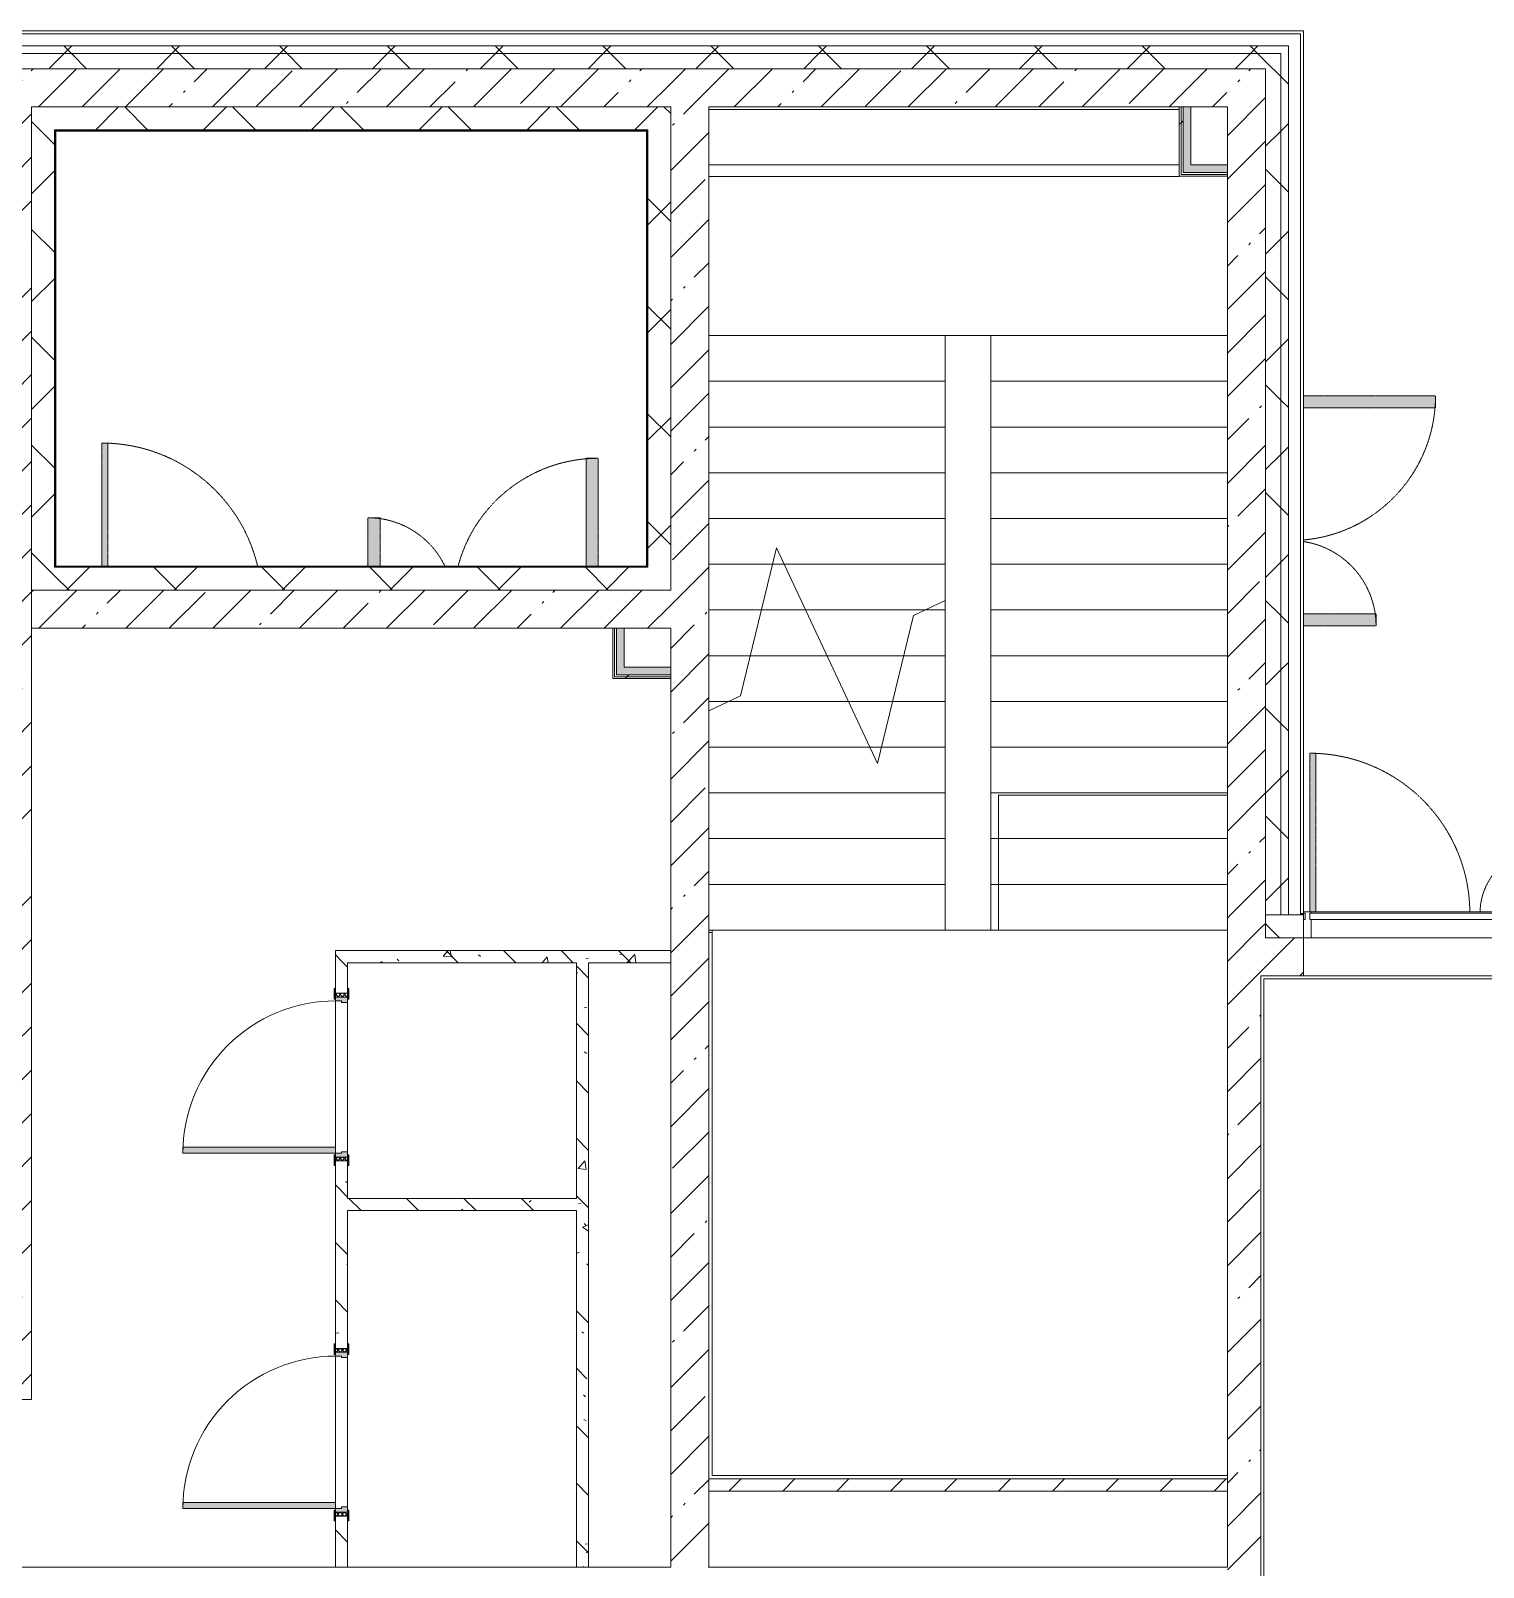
# Model space of a CAD drawing. Header units: millimetres. Extents: x 315 to 209858, y -8553 to 29000.
# Drawn here: x 159949 to 169473, y 17270 to 27350 of the extents above; entities that cross this region are included whole.
import ezdxf

# ---------------------------------------------------------------- set-up
doc = ezdxf.new("R2010")
doc.units = ezdxf.units.MM
doc.linetypes.add('200_ШТРИХ__ш1_п0_6_', pattern=[1.6, 1, -0.6])
for name, color, linetype, lineweight in [('A-DETL-MBND-1', 7, '200_ШТРИХ__ш1_п0_6_', 9), ('A-GLAZ-2', 7, 'Continuous', 5), ('A-GLAZ-CWMG-2', 7, 'Continuous', 5), ('A-WALL', 7, 'Continuous', 9), ('A-WALL-2', 7, 'Continuous', 5), ('I-WALL-5', 7, 'Continuous', 5), ('S-STRS-3', 7, 'Continuous', 5), ('S-STRS-MBND', 7, 'Continuous', 5)]:
    doc.layers.add(name, color=color, linetype=linetype, lineweight=lineweight)
for name, color, linetype, lineweight, true_color in [('A-DOOR-2', 7, 'Continuous', 5, 0xaaaaaa), ('A-DOOR-3', 7, 'Continuous', 5, 0xe2e2e2), ('A-DOOR-FRAM-2', 7, 'Continuous', 5, 0xe2e2e2), ('A-DOOR-FRAM-3', 7, 'Continuous', 5, 0xaaaaaa), ('A-FLOR-2', 7, 'Continuous', 5, 0xaaaaaa), ('I-WALL-4', 7, 'Continuous', 9, 0xe7e7e7), ('I-WALL-7', 7, 'Continuous', 5, 0x787878)]:
    doc.layers.add(name, color=color, linetype=linetype, lineweight=lineweight, true_color=true_color)
pattern_1 = [(45, (74985, 0), (-353.5534, 353.5534), []), (135, (74985, 0), (-353.5534, -353.5534), [])]
pattern_2 = [(45, (74985, 0), (-285.1231, 285.1231), []), (45, (75270.13, 0), (-285.1231, 285.1231), [504.031, -100.806, 16.764, -84.042])]
pattern_3 = [(135, (74985, 0), (-377.1708, -377.1708), [533.4, -88.9, 17.78, -88.9]), (135, (74985, 376.94), (-377.1708, -377.1708), []), (50, (74985, 0), (637.6445, -55.7866), [66.675, -733.425]), (355, (74985, 0), (-123.3494, 668.699), [53.34, -586.74]), (100.451, (75038.15, -4.65), (514.299, 612.908), [56.665, -623.315]), (46.184, (74985, 177.8), (948.7764, -147.15), [100.012, -1100.137]), (96.636, (75064.1, 165.5), (830.909, 865.997), [84.998, -934.973]), (351.184, (74985, 177.8), (830.918, 865.988), [80.01, -880.11]), (21, (75073.9, 133.35), (530.6506, -357.9283), [66.675, -733.425]), (326, (75073.9, 133.35), (216.308, 644.6585), [53.34, -586.74]), (71.451, (75118.13, 103.5), (746.9596, 286.7243), [56.665, -623.315]), (37.5, (74985.01, 0), (10.81053, 295.9426), [16.764, -562.864, 16.764, -578.866, -588.962]), (37.5, (74985.01, 0), (10.81053, 295.9426), [-1175.258, 16.764, -572.198]), (7.5, (74985, 0), (233.8692, 350.6318), [16.764, -322.834, 16.764, -549.529, -224.472]), (7.5, (74985, 0), (233.8692, 350.6318), [-905.891, 16.764, -207.708]), (327.5, (74786.76, 0), (474.5678, -20.0513), [16.764, -205.486, 16.764, -676.656, -920.115]), (327.5, (74786.76, 0), (474.5678, -20.0513), [-915.67, 16.764, -903.351]), (317.5, (74697.86, 0), (518.4522, 88.9934), [16.764, -272.161, 16.764, -443.738, -653.415]), (317.5, (74697.86, 0), (518.4522, 88.9934), [-749.427, 16.764, -636.651])]
pattern_4 = [(45, (74985, 0), (-530.33, 530.33), []), (135, (74985, 0), (-530.33, -530.33), [])]

# ---------------------------------------------------------------- blocks, each defined once
blk = doc.blocks.new('110_Дверь_СКБ_2Ст_Внутренняя - ДН-7д_л__ ДОО_Дв_1450x2100h_Загрузочная_ Помещение холодильных камер-21737406-2_3_2_птичка')
at = {"layer": 'A-DETL-MBND-1'}
for points in [[(767.5, 283), (767.5, 990), (687.5, 990), (687.5, 283)], [(-662.5, 283), (-662.5, 600), (-742.5, 600), (-742.5, 283)]]:
    blk.add_hatch(color=256, dxfattribs=at).paths.add_polyline_path(points)
for p, q in [((767.5, 990), (687.5, 990)), ((687.5, 990), (687.5, 283)), ((767.5, 283), (767.5, 990)), ((-742.5, 600), (-742.5, 283)), ((-662.5, 600), (-742.5, 600)), ((-662.5, 283), (-662.5, 600))]:
    blk.add_line(p, q, dxfattribs=at)
for centre, radius, start, end in [((767.5, 40), 950, 90, 165), ((-742.5, 40), 560, 26.05405, 90)]:
    blk.add_arc(centre, radius, start, end, dxfattribs=at)
blk = doc.blocks.new('110_Дверь_СКБ_1Ст_Внутренняя1 - ДН-6д_ ДОО_Дв_1150x2100-24253098-2_3_2_птичка')
at = {"layer": 'A-DETL-MBND-1'}
blk.add_hatch(color=256, dxfattribs=at).paths.add_polyline_path([(-472.5, 283), (-472.5, 1090), (-512.5, 1090), (-512.5, 283)])
for p, q in [((-512.5, 1090), (-512.5, 283)), ((-472.5, 1090), (-512.5, 1090)), ((-472.5, 283), (-472.5, 1090))]:
    blk.add_line(p, q, dxfattribs=at)
blk.add_arc((-512.5, 40), 1050, 13.41257, 90, dxfattribs=at)
blk = doc.blocks.new('110_Дверь_СКБ_2Ст_Внутренняя - ДН-4д_ ДОО_Дв_1450x2100h_Лестничная клетка-23615437-2_3_2_птичка')
at = {"layer": 'A-DETL-MBND-1'}
for points in [[(-663, 990), (-743, 990), (-743, 125), (-663, 125), (-663, 516)], [(767, 125), (767, 600), (687, 600), (687, 125)]]:
    blk.add_hatch(color=256, dxfattribs=at).paths.add_polyline_path(points)
for p, q in [((-743, 990), (-743, 125)), ((-663, 990), (-743, 990)), ((-663, 125), (-663, 990)), ((767, 600), (687, 600)), ((687, 600), (687, 125)), ((767, 125), (767, 600))]:
    blk.add_line(p, q, dxfattribs=at)
for centre, radius, start, end in [((-743, 40), 950, 5.1855, 90), ((767, 40), 560, 90, 171.0757)]:
    blk.add_arc(centre, radius, start, end, dxfattribs=at)
blk = doc.blocks.new('110_Дверь_СКБ_1Ст_Внутренняя1 - Д-3 _п_ 1100x2100h_много всего-32422909-2_3_2_птичка')
at = {"layer": 'A-DOOR-2'}
h = blk.add_hatch(dxfattribs=at)
h.set_pattern_fill('FP_38', color=256, style=0, pattern_type=2)
h.set_pattern_definition([(135, (1751.41, 104.685), (-14.14214, -14.14214), []), (225, (1751.41, 104.685), (14.14214, -14.14214), [])])
h.paths.add_polyline_path([(537.5, -40), (562.5, -40), (562.5, 40), (537.5, 40)])
at = {"layer": 'A-DOOR-3'}
h = blk.add_hatch(color=256, dxfattribs=at)
h.paths.add_polyline_path([(-512.5, 40), (-512.5, -40), (-477.5, -40), (-477.5, 0), (-487.5, 0), (-487.5, 40)])
h.paths.add_polyline_path([(502.5, 0), (502.5, -40), (537.5, -40), (537.5, 40), (512.5, 40), (512.5, 0)])
at = {"layer": 'A-DOOR-FRAM-2'}
for points in [[(-487.5, 1040), (-487.5, 40), (-447.5, 40), (-447.5, 1040)], [(-567.5, 40), (-497.5, 40), (-497.5, 48), (-567.5, 48)], [(522.5, 40), (592.5, 40), (592.5, 48), (522.5, 48)], [(-567.5, -48), (-497.5, -48), (-497.5, -40), (-567.5, -40)], [(522.5, -48), (592.5, -48), (592.5, -40), (522.5, -40)]]:
    blk.add_hatch(color=256, dxfattribs=at).paths.add_polyline_path(points)
at = {"layer": 'A-DOOR-FRAM-3'}
h = blk.add_hatch(dxfattribs=at)
h.set_pattern_fill('FP_39', color=256, style=0, pattern_type=2)
h.set_pattern_definition([(45, (-371.384, 104.685), (-14.1421, 14.1421), []), (135, (-371.384, 104.685), (-14.1421, -14.1421), [])])
h.paths.add_polyline_path([(-537.5, -40), (-512.5, -40), (-512.5, 40), (-537.5, 40)])
at = {"layer": 'A-DOOR-2'}
for p, q in [((-487.5, 1040), (-487.5, 40)), ((-447.5, 1040), (-487.5, 1040)), ((-447.5, 40), (-447.5, 1040)), ((-487.5, 40), (-447.5, 40))]:
    blk.add_line(p, q, dxfattribs=at)
blk.add_arc((-487.5, 40), 1000, 360, 90, dxfattribs=at)
at = {"layer": 'A-DOOR-FRAM-3'}
for p, q in [((-497.5, 48), (-567.5, 48)), ((-567.5, 48), (-567.5, 40)), ((-567.5, 40), (-497.5, 40)), ((-512.5, 40), (-537.5, 40)), ((-537.5, 40), (-537.5, -40)), ((-487.5, 40), (-512.5, 40)), ((-512.5, 40), (-512.5, -40)), ((-512.5, -40), (-512.5, 40)), ((-497.5, 40), (-512.5, 40)), ((-512.5, 40), (-512.5, 39)), ((-512.5, 39), (-497.5, 39)), ((-497.5, 40), (-497.5, 48)), ((-497.5, 39), (-497.5, 40)), ((-487.5, 0), (-487.5, 40)), ((-477.5, 0), (-487.5, 0)), ((-477.5, -40), (-477.5, 0)), ((512.5, 0), (502.5, 0)), ((502.5, 0), (502.5, -40)), ((512.5, 40), (512.5, 0)), ((537.5, 40), (512.5, 40)), ((592.5, 48), (522.5, 48)), ((522.5, 48), (522.5, 40)), ((537.5, 40), (522.5, 40)), ((522.5, 40), (522.5, 39)), ((522.5, 40), (592.5, 40)), ((522.5, 39), (537.5, 39)), ((537.5, -40), (537.5, 40)), ((562.5, 40), (537.5, 40)), ((537.5, 40), (537.5, -40)), ((537.5, 39), (537.5, 40)), ((562.5, -40), (562.5, 40)), ((592.5, 40), (592.5, 48)), ((-497.5, -40), (-567.5, -40)), ((-567.5, -40), (-567.5, -48)), ((-567.5, -48), (-497.5, -48)), ((-537.5, -40), (-512.5, -40)), ((-497.5, -39), (-512.5, -39)), ((-512.5, -39), (-512.5, -40)), ((-512.5, -40), (-477.5, -40)), ((-512.5, -40), (-497.5, -40)), ((-497.5, -40), (-497.5, -39)), ((-497.5, -48), (-497.5, -40)), ((502.5, -40), (537.5, -40)), ((537.5, -39), (522.5, -39)), ((522.5, -39), (522.5, -40)), ((522.5, -40), (537.5, -40)), ((592.5, -40), (522.5, -40)), ((522.5, -40), (522.5, -48)), ((522.5, -48), (592.5, -48)), ((537.5, -40), (537.5, -39)), ((537.5, -40), (562.5, -40)), ((592.5, -48), (592.5, -40))]:
    blk.add_line(p, q, dxfattribs=at)
blk = doc.blocks.new('DRS_ДПУ_распашная__2Ст_Прямоугольная1 - ВН-4_ Нр_ДО_1500х2200 глухая-26741401-2_3_2_птичка')
at = {"layer": 'A-DETL-MBND-1'}
h = blk.add_hatch(color=256, dxfattribs=at)
h.paths.add_polyline_path([(-760, 10), (-730, 10), (-730, 1050), (-770, 1050), (-770, 10)])
h.paths.add_polyline_path([(-760, 0), (-760, 10), (-770, 0)])
h = blk.add_hatch(color=256, dxfattribs=at)
h.paths.add_polyline_path([(760, 0), (770, 0), (760, 10)])
h.paths.add_polyline_path([(730, 10), (770, 10), (770, 423), (730, 423), (730, 40)])
for p, q in [((-770, 1050), (-770, 10)), ((-730, 1050), (-770, 1050)), ((-730, 10), (-730, 1050)), ((770, 423), (730, 423)), ((730, 423), (730, 10)), ((770, 10), (770, 423))]:
    blk.add_line(p, q, dxfattribs=at)
for centre, radius, start, end in [((-770, 0), 1050, 0.552, 90), ((770, 0), 423, 90, 178.6103)]:
    blk.add_arc(centre, radius, start, end, dxfattribs=at)
blk = doc.blocks.new('Прямоугольный импост - Импост структурный с накладкой - 170мм-23713232-2_3_2_птичка')
at = {"layer": 'A-DETL-MBND-1'}
blk.add_line((0, 0), (-10, 0), dxfattribs=at)
blk = doc.blocks.new('Прямоугольный импост - Импост структурный с накладкой - 170мм-22874499-2_3_2_птичка')
at = {"layer": 'A-GLAZ-CWMG-2'}
for p, q in [((0, 160), (-50, 160)), ((-50, 160), (-50, 40)), ((0, 40), (0, 160)), ((-50, 40), (-40, 40)), ((-40, 0), (-50, 0)), ((-50, 0), (-50, -10)), ((-40, 40), (-40, 0)), ((-10, 0), (-10, 40)), ((-10, 40), (0, 40)), ((0, 0), (-10, 0)), ((0, -10), (0, 0)), ((-50, -10), (0, -10))]:
    blk.add_line(p, q, dxfattribs=at)
blk = doc.blocks.new('PNS_Панель прямоугольная1 - Нр_Стекло - 40мм-22959730-2_3_2_птичка')
at = {"layer": 'A-GLAZ-2'}
for p, q in [((-770, 0), (770, 0)), ((770, 0), (-770, 0)), ((-760, -40), (760, -40))]:
    blk.add_line(p, q, dxfattribs=at)
blk = doc.blocks.new('Прямоугольный импост - Импост структурный с накладкой - 170мм-22855553-2_3_2_птичка')
at = {"layer": 'A-GLAZ-CWMG-2'}
for p, q in [((93360, 21560), (93360, 21570)), ((93360, 21570), (94880, 21570)), ((94880, 21570), (94880, 21560)), ((93360, 21400), (94880, 21400))]:
    blk.add_line(p, q, dxfattribs=at)
blk = doc.blocks.new('Зашивка приборов отопления33 - Зашивка приборов отопления-33324347-2_3_2_птичка')
at = {"layer": 'A-WALL-2'}
for p, q in [((124366, 19499), (121281, 19499)), ((121281, 19136), (124366, 19136)), ((124366, 19136), (121281, 19136)), ((121281, 19061), (124366, 19061))]:
    blk.add_line(p, q, dxfattribs=at)

msp = doc.modelspace()

# ---------------------------------------------------------------- hatches: boundary and pattern name
at = {"layer": 'A-WALL-2'}
h = msp.add_hatch(dxfattribs=at)
h.set_pattern_fill('FP_105', color=256, style=0, pattern_type=2)
h.set_pattern_definition(pattern_1)
h.paths.add_polyline_path([(168145, 27200), (168145, 27250), (159845, 27250), (159845, 27200), (168045, 27200)])
h = msp.add_hatch(dxfattribs=at)
h.set_pattern_fill('FP_105', color=256, style=0, pattern_type=2)
h.set_pattern_definition(pattern_1)
h.paths.add_polyline_path([(168195, 21550), (168195, 27250), (168145, 27250), (168145, 21550), (168166, 21550)])
h = msp.add_hatch(dxfattribs=at)
h.set_pattern_fill('FP_105', color=256, style=0, pattern_type=2)
h.set_pattern_definition(pattern_1)
h.paths.add_polyline_path([(168045, 27100), (168045, 27200), (159845, 27200), (159845, 27100), (164522.7, 27100)])
h = msp.add_hatch(dxfattribs=at)
h.set_pattern_fill('FP_105', color=256, style=0, pattern_type=2)
h.set_pattern_definition(pattern_1)
h.paths.add_polyline_path([(168145, 21550), (168145, 27200), (168045, 27200), (168045, 21550)])
h = msp.add_hatch(dxfattribs=at)
h.set_pattern_fill('FP_105', color=256, style=0, pattern_type=2)
h.set_pattern_definition(pattern_1)
h.paths.add_polyline_path([(159955, 23680), (160105, 23680), (160105, 26850), (159955, 26850), (159955, 23987.1)])
h = msp.add_hatch(dxfattribs=at)
h.set_pattern_fill('FP_105', color=256, style=0, pattern_type=2)
h.set_pattern_definition(pattern_1)
h.paths.add_polyline_path([(163995, 26700), (163995, 26850), (160105, 26850), (160108, 26700), (163992, 26700)])
h = msp.add_hatch(dxfattribs=at)
h.set_pattern_fill('FP_105', color=256, style=0, pattern_type=2)
h.set_pattern_definition(pattern_1)
h.paths.add_polyline_path([(163995, 23680), (164145, 23680), (164145, 26850), (163995, 26850), (163995, 23830)])
h = msp.add_hatch(dxfattribs=at)
h.set_pattern_fill('FP_105', color=256, style=0, pattern_type=2)
h.set_pattern_definition(pattern_1)
h.paths.add_polyline_path([(162440.9, 23680), (163995, 23680), (163992, 23830), (160105, 23830), (160105, 23680), (161399.9, 23680)])
h = msp.add_hatch(dxfattribs=at)
h.set_pattern_fill('FP_105', color=256, style=0, pattern_type=2)
h.set_pattern_definition(pattern_1)
h.paths.add_polyline_path([(200065, 21400), (200215, 21400), (200215, 21550), (195135.2, 21550), (195135.2, 21400), (199914.6, 21400)])
h.paths.add_polyline_path([(184935.5, 21400), (186235, 21400), (186235, 21550), (184935.5, 21550)])
h.paths.add_polyline_path([(184035.5, 21400), (184035.5, 21550), (182735.5, 21550), (182735.5, 21400), (183259.6, 21400)])
h.paths.add_polyline_path([(187135, 21400), (188285.5, 21400), (188285.5, 21550), (187135, 21550)])
h.paths.add_polyline_path([(194235.2, 21400), (194235.2, 21550), (192885.5, 21550), (192885.5, 21400), (193669, 21400)])
h.paths.add_polyline_path([(181177.7, 21400), (181835.5, 21400), (181835.5, 21550), (180535.2, 21550), (180535.2, 21400), (181035, 21400)])
h.paths.add_polyline_path([(191587.1, 21400), (191985.5, 21400), (191985.5, 21550), (190585.5, 21550), (190585.5, 21400), (191085.5, 21400)])
h.paths.add_polyline_path([(177035, 21400), (178235.2, 21400), (178235.2, 21550), (177035, 21550)])
h.paths.add_polyline_path([(168166, 21400), (168295, 21400), (168295, 21550), (168045, 21550), (168045, 21400)])
h.paths.add_polyline_path([(172850.2, 21400), (176135, 21400), (176135, 21550), (171595, 21550), (171595, 21400)])
at = {"layer": 'I-WALL-4'}
for points in [[(167555, 26420), (167555, 26850), (167505, 26850), (167505, 26420)], [(167795, 26420), (167795, 26470), (167555, 26470), (167555, 26420), (167645.5, 26420)], [(163840, 23125), (163840, 23430), (163790, 23430), (163790, 23125)], [(163840, 23125), (164145, 23125), (164145, 23175), (163840, 23175)]]:
    msp.add_hatch(color=256, dxfattribs=at).paths.add_polyline_path(points)
at = {"layer": 'I-WALL-5'}
h = msp.add_hatch(dxfattribs=at)
h.set_pattern_fill('FP_113', color=256, style=0, pattern_type=2)
h.set_pattern_definition(pattern_2)
h.paths.add_polyline_path([(159955, 18370), (159955, 27100), (159845, 27100), (159845, 18370)])
h = msp.add_hatch(dxfattribs=at)
h.set_pattern_fill('FP_113', color=256, style=0, pattern_type=2)
h.set_pattern_definition(pattern_2)
h.paths.add_polyline_path([(162440.9, 26850), (164145, 26850), (164145, 27100), (159955, 27100), (159955, 26850), (160359, 26850)])
h = msp.add_hatch(dxfattribs=at)
h.set_pattern_fill('FP_113', color=256, style=0, pattern_type=2)
h.set_pattern_definition(pattern_2)
h.paths.add_polyline_path([(164395, 17270), (164395, 27100), (164145, 27100), (164145, 17270)])
h = msp.add_hatch(dxfattribs=at)
h.set_pattern_fill('FP_113', color=256, style=0, pattern_type=2)
h.set_pattern_definition(pattern_2)
h.paths.add_polyline_path([(166604.6, 26850), (167795, 26850), (167795, 27100), (164395, 27100), (164395, 26850), (164522.7, 26850)])
h = msp.add_hatch(dxfattribs=at)
h.set_pattern_fill('FP_113', color=256, style=0, pattern_type=2)
h.set_pattern_definition(pattern_2)
h.paths.add_polyline_path([(168015, 21550), (168045, 21558), (168045, 27100), (167795, 27100), (167795, 21550)])
h.paths.add_polyline_path([(168015, 21400), (168045, 21400), (168045, 21550), (168015, 21550)])
h = msp.add_hatch(dxfattribs=at)
h.set_pattern_fill('FP_205', color=256, style=0, pattern_type=2)
h.set_pattern_definition(pattern_4)
h.paths.add_polyline_path([(167492.5, 26395), (167492.5, 26850), (167480, 26850), (167480, 26395)])
h = msp.add_hatch(dxfattribs=at)
h.set_pattern_fill('FP_205', color=256, style=0, pattern_type=2)
h.set_pattern_definition(pattern_4)
h.paths.add_polyline_path([(167505, 26407.5), (167505, 26850), (167492.5, 26850), (167492.5, 26407.5)])
h = msp.add_hatch(dxfattribs=at)
h.set_pattern_fill('FP_113', color=256, style=0, pattern_type=2)
h.set_pattern_definition(pattern_2)
h.paths.add_polyline_path([(163481.8, 23430), (164145, 23430), (164145, 23680), (159955, 23680), (159955, 23430), (162440.9, 23430)])
h = msp.add_hatch(dxfattribs=at)
h.set_pattern_fill('FP_205', color=256, style=0, pattern_type=2)
h.set_pattern_definition(pattern_4)
h.paths.add_polyline_path([(163777.5, 23100), (164145, 23100), (164145, 23112.5), (163777.5, 23112.5)])
h = msp.add_hatch(dxfattribs=at)
h.set_pattern_fill('FP_205', color=256, style=0, pattern_type=2)
h.set_pattern_definition(pattern_4)
h.paths.add_polyline_path([(164002.3, 23112.5), (164145, 23112.5), (164145, 23125), (163790, 23125), (163790, 23112.5), (163840, 23112.5)])
h = msp.add_hatch(dxfattribs=at)
h.set_pattern_fill('FP_113', color=256, style=0, pattern_type=2)
h.set_pattern_definition(pattern_2)
h.paths.add_polyline_path([(168015, 13400), (168015, 13620), (167985, 13620), (167985, 13628), (168015, 13628), (168015, 21550), (167795, 21550), (167795, 13400), (167985, 13400)])
h = msp.add_hatch(dxfattribs=at)
h.set_pattern_fill('FP_113', color=256, style=0, pattern_type=2)
h.set_pattern_definition(pattern_2)
h.paths.add_polyline_path([(175565, 21150), (175565, 21400), (171595, 21400), (171595, 21150), (175305, 21150)])
h.paths.add_polyline_path([(168166, 21150), (168295, 21150), (168295, 21400), (168015, 21400), (168015, 21150)])
h = msp.add_hatch(dxfattribs=at)
h.set_pattern_fill('FP_117', color=256, style=0, pattern_type=2)
h.set_pattern_definition([(45, (74985, 0), (-176.7767, 176.7767), [])])
h.paths.add_polyline_path([(167795, 17770), (167795, 17850), (164395, 17850), (164395, 17770), (164522.7, 17770)])
at = {"layer": 'I-WALL-7'}
h = msp.add_hatch(dxfattribs=at)
h.set_pattern_fill('FP_122', color=256, style=0, pattern_type=2)
h.set_pattern_definition(pattern_3)
h.paths.add_polyline_path([(164145, 21235.8), (164145, 21315.8), (161946.7, 21315.8), (161946.7, 21235.8), (163606.7, 21235.8)])
h = msp.add_hatch(dxfattribs=at)
h.set_pattern_fill('FP_122', color=256, style=0, pattern_type=2)
h.set_pattern_definition(pattern_3)
h.paths.add_polyline_path([(161946.7, 17270), (162026.7, 17270), (162026.7, 17605.4), (161946.7, 17605.4), (161946.7, 17478.1)])
h.paths.add_polyline_path([(161946.7, 18705.4), (162026.7, 18705.4), (162026.7, 19935.8), (161946.7, 19935.8), (161946.7, 18735.4)])
h.paths.add_polyline_path([(162026.7, 21035.8), (162026.7, 21235.8), (161946.7, 21235.8), (161946.7, 21035.8)])
h = msp.add_hatch(dxfattribs=at)
h.set_pattern_fill('FP_122', color=256, style=0, pattern_type=2)
h.set_pattern_definition(pattern_3)
h.paths.add_polyline_path([(163606.7, 16180), (163606.7, 17050), (163526.7, 17050), (163526.7, 16180)])
h.paths.add_polyline_path([(163526.7, 17270), (163606.7, 17270), (163606.7, 21235.8), (163526.7, 21235.8), (163526.7, 17478.1)])
h = msp.add_hatch(dxfattribs=at)
h.set_pattern_fill('FP_122', color=256, style=0, pattern_type=2)
h.set_pattern_definition(pattern_3)
h.paths.add_polyline_path([(163526.7, 19610), (163526.7, 19690), (162026.7, 19690), (162026.7, 19610), (162440.9, 19610)])

# ---------------------------------------------------------------- linework, layer by layer
at = {"layer": 'A-FLOR-2'}
for p, q in [((167795, 22335), (166295, 22335)), ((166295, 22335), (166295, 21450)), ((164416, 21435), (164395, 21435)), ((164416, 21450), (164416, 17871)), ((167795, 21450), (165945, 21450)), ((168035, 21130), (168035, 13628)), ((170165, 21130), (168035, 21130)), ((170165, 21150), (168295, 21150)), ((164416, 17871), (167795, 17871))]:
    msp.add_line(p, q, dxfattribs=at)
at = {"layer": 'A-WALL'}
for p, q in [((168275, 27330), (155335, 27330)), ((168275, 21550), (168275, 27330)), ((168195, 27250), (155335, 27250)), ((168195, 21550), (168195, 27250)), ((168145, 27200), (155335, 27200)), ((168145, 21550), (168145, 27200)), ((168045, 27100), (168045, 21400)), ((159955, 26850), (160113, 26850)), ((163987, 26850), (164145, 26850)), ((164145, 23680), (164145, 26850)), ((167492.5, 26407.5), (167492.5, 26850)), ((167505, 26420), (167505, 26850)), ((160105, 23830), (160105, 26700)), ((160105, 26700), (163995, 26700)), ((160108, 23833), (160108, 26697)), ((160108, 26697), (163992, 26697)), ((163992, 26697), (163992, 23833)), ((163995, 26700), (163995, 23830)), ((167795, 26420), (167505, 26420)), ((167795, 26395), (167795, 26470)), ((167795, 26407.5), (167492.5, 26407.5)), ((160105, 23830), (163995, 23830)), ((160108, 23833), (163992, 23833)), ((163840, 23430), (163765, 23430)), ((163777.5, 23112.5), (163777.5, 23430)), ((163790, 23125), (163790, 23430)), ((164145, 23112.5), (163777.5, 23112.5)), ((164145, 23125), (163790, 23125)), ((164145, 23100), (164145, 23175)), ((167795, 21550), (167795, 21150)), ((168295, 21550), (168045, 21550)), ((168275, 21558), (168295, 21558)), ((168295, 21553), (168275, 21553)), ((168045, 21400), (168295, 21400)), ((164145, 21235.8), (164145, 21315.8)), ((164395, 17850), (164395, 17770)), ((167795, 17770), (167795, 17850)), ((161946.7, 17270), (162026.7, 17270)), ((163526.7, 17270), (163606.7, 17270))]:
    msp.add_line(p, q, dxfattribs=at)
at = {"layer": 'A-WALL-2'}
for p, q in [((168295, 27350), (151325, 27350)), ((168295, 21400), (168295, 27350)), ((159185, 27100), (168045, 27100)), ((160113, 23838), (160113, 26692)), ((160113, 26692), (163987, 26692)), ((163987, 26692), (163987, 23838)), ((163987, 23838), (160113, 23838)), ((159955, 23680), (164145, 23680))]:
    msp.add_line(p, q, dxfattribs=at)
at = {"layer": 'I-WALL-5'}
for p, q in [((168045, 27100), (164145, 27100)), ((159955, 18370), (159955, 26850)), ((160113, 26850), (163987, 26850)), ((164395, 17850), (164395, 26850)), ((164395, 26850), (167795, 26850)), ((167480, 26850), (167480, 26395)), ((167555, 26470), (167555, 26850)), ((167795, 26850), (167795, 26470)), ((167795, 26470), (167555, 26470)), ((167480, 26395), (167795, 26395)), ((167795, 26395), (167795, 17850)), ((159955, 23430), (163765, 23430)), ((163765, 23430), (163765, 23100)), ((163840, 23430), (164145, 23430)), ((163840, 23175), (163840, 23430)), ((164145, 23430), (164145, 23175)), ((163765, 23100), (164145, 23100)), ((164145, 23175), (163840, 23175)), ((164145, 23100), (164145, 21315.8)), ((168295, 21150), (168295, 21400)), ((164145, 21315.8), (161946.7, 21315.8)), ((161946.7, 21315.8), (161946.7, 21065.8)), ((162026.7, 21235.8), (163526.7, 21235.8)), ((162026.7, 21065.8), (162026.7, 21235.8)), ((163526.7, 21235.8), (163526.7, 19690)), ((163606.7, 21235.8), (164145, 21235.8)), ((163606.7, 17270), (163606.7, 21235.8)), ((164145, 21235.8), (164145, 17270)), ((168015, 13628), (168015, 21150)), ((168015, 21150), (168295, 21150)), ((161946.7, 20025.8), (161946.7, 20985.8)), ((162026.7, 20975.8), (162026.7, 19995.8)), ((161946.7, 19905.8), (161946.7, 18735.4)), ((162026.7, 19690), (162026.7, 19905.8)), ((163526.7, 19690), (162026.7, 19690)), ((162026.7, 18735.4), (162026.7, 19610)), ((162026.7, 19610), (163526.7, 19610)), ((163526.7, 19610), (163526.7, 17270)), ((161946.7, 17695.4), (161946.7, 18655.4)), ((162026.7, 18645.4), (162026.7, 17665.4)), ((159735, 18370), (159955, 18370)), ((167795, 17850), (164395, 17850)), ((164395, 17270), (164395, 17770)), ((164395, 17770), (167795, 17770)), ((167795, 17770), (167795, 17270)), ((161946.7, 17575.4), (161946.7, 17270)), ((162026.7, 17270), (162026.7, 17575.4)), ((161946.7, 17270), (159735, 17270)), ((163526.7, 17270), (162026.7, 17270)), ((164145, 17270), (163606.7, 17270)), ((167795, 17270), (164395, 17270))]:
    msp.add_line(p, q, dxfattribs=at)
at = {"layer": 'S-STRS-3'}
for p, q in [((164395, 25350), (165945, 25350)), ((164395, 25350), (165945, 25350)), ((165945, 25350), (166245, 25350)), ((165945, 25050), (165945, 25350)), ((167795, 25350), (166245, 25350)), ((166245, 25350), (166245, 25050)), ((167795, 25350), (166245, 25350)), ((164395, 25050), (165945, 25050)), ((164395, 25050), (165945, 25050)), ((165945, 24750), (165945, 25050)), ((166245, 25050), (166245, 24750)), ((167795, 25050), (166245, 25050)), ((167795, 25050), (166245, 25050)), ((164395, 24750), (165945, 24750)), ((164395, 24750), (165945, 24750)), ((165945, 24450), (165945, 24750)), ((166245, 24750), (166245, 24450)), ((167795, 24750), (166245, 24750)), ((167795, 24750), (166245, 24750)), ((164395, 24450), (165945, 24450)), ((164395, 24450), (165945, 24450)), ((165945, 24150), (165945, 24450)), ((166245, 24450), (166245, 24150)), ((167795, 24450), (166245, 24450)), ((167795, 24450), (166245, 24450)), ((164395, 24150), (165945, 24150)), ((164395, 24150), (165945, 24150)), ((165945, 23850), (165945, 24150)), ((166245, 24150), (166245, 23850)), ((167795, 24150), (166245, 24150)), ((167795, 24150), (166245, 24150)), ((164395, 23850), (164813.6, 23850)), ((164395, 23850), (164813.6, 23850)), ((164813.6, 23850), (164890.2, 23850)), ((164813.6, 23850), (164890.2, 23850)), ((164890.2, 23850), (165945, 23850)), ((164890.2, 23850), (165945, 23850)), ((165945, 23611.4), (165945, 23850)), ((166245, 23850), (166245, 23550)), ((167795, 23850), (166245, 23850)), ((167795, 23850), (166245, 23850)), ((165945, 23550), (165945, 23611.4)), ((164395, 23550), (164740.7, 23550)), ((164395, 23550), (164740.7, 23550)), ((164740.7, 23550), (165030.1, 23550)), ((164740.7, 23550), (165030.1, 23550)), ((165030.1, 23550), (165813.4, 23550)), ((165030.1, 23550), (165813.4, 23550)), ((165813.4, 23550), (165945, 23550)), ((165813.4, 23550), (165945, 23550)), ((165945, 23250), (165945, 23550)), ((166245, 23550), (166245, 23250)), ((167795, 23550), (166245, 23550)), ((167795, 23550), (166245, 23550)), ((164395, 23250), (164667.8, 23250)), ((164395, 23250), (164667.8, 23250)), ((164667.8, 23250), (165170, 23250)), ((164667.8, 23250), (165170, 23250)), ((165170, 23250), (165672.3, 23250)), ((165170, 23250), (165672.3, 23250)), ((165672.3, 23250), (165945, 23250)), ((165672.3, 23250), (165945, 23250)), ((165945, 22950), (165945, 23250)), ((166245, 23250), (166245, 22950)), ((167795, 23250), (166245, 23250)), ((167795, 23250), (166245, 23250)), ((164395, 22950), (164522.7, 22950)), ((164395, 22950), (164522.7, 22950)), ((164526.7, 22950), (165309.9, 22950)), ((164526.7, 22950), (165309.9, 22950)), ((165309.9, 22950), (165599.4, 22950)), ((165309.9, 22950), (165599.4, 22950)), ((165599.4, 22950), (165945, 22950)), ((165599.4, 22950), (165945, 22950)), ((165945, 22650), (165945, 22950)), ((166245, 22950), (166245, 22650)), ((167795, 22950), (166245, 22950)), ((167795, 22950), (166245, 22950)), ((164395, 22650), (165449.8, 22650)), ((164395, 22650), (165449.8, 22650)), ((165449.8, 22650), (165526.4, 22650)), ((165449.8, 22650), (165526.4, 22650)), ((165526.4, 22650), (165945, 22650)), ((165526.4, 22650), (165945, 22650)), ((165945, 22350), (165945, 22650)), ((166245, 22650), (166245, 22350)), ((167795, 22650), (166245, 22650)), ((167795, 22650), (166245, 22650)), ((164395, 22350), (165945, 22350)), ((164395, 22350), (165945, 22350)), ((165945, 22050), (165945, 22350)), ((167795, 22350), (166245, 22350)), ((164395, 22050), (165945, 22050)), ((164395, 22050), (165945, 22050)), ((165945, 21750), (165945, 22050)), ((164395, 21750), (165945, 21750)), ((164395, 21750), (165945, 21750)), ((165945, 21450), (165945, 21750)), ((164395, 21450), (165945, 21450)), ((164395, 21450), (165945, 21450))]:
    msp.add_line(p, q, dxfattribs=at)
at = {"layer": 'S-STRS-MBND'}
for p, q in [((164395, 26850), (164395, 25350)), ((167795, 26850), (164395, 26850)), ((167795, 25350), (167795, 26850)), ((164395, 25350), (165945, 25350)), ((164395, 23550), (164395, 25350)), ((164395, 25350), (165945, 25350)), ((165945, 25350), (166245, 25350)), ((165945, 23611.4), (165945, 25350)), ((167795, 25350), (166245, 25350)), ((166245, 25350), (166245, 21450)), ((167795, 25350), (166245, 25350)), ((167795, 25350), (167795, 21450)), ((164395, 25050), (165945, 25050)), ((164395, 25050), (165945, 25050)), ((167795, 25050), (166245, 25050)), ((167795, 25050), (166245, 25050)), ((164395, 24750), (165945, 24750)), ((164395, 24750), (165945, 24750)), ((167795, 24750), (166245, 24750)), ((167795, 24750), (166245, 24750)), ((164395, 24450), (165945, 24450)), ((164395, 24450), (165945, 24450)), ((167795, 24450), (166245, 24450)), ((167795, 24450), (166245, 24450)), ((164395, 24150), (165945, 24150)), ((164395, 24150), (165945, 24150)), ((167795, 24150), (166245, 24150)), ((167795, 24150), (166245, 24150)), ((164839.8, 23958.1), (164603.6, 22985.9)), ((165500.2, 22541.9), (164839.8, 23958.1)), ((164395, 23850), (164813.6, 23850)), ((164395, 23850), (164813.6, 23850)), ((164890.2, 23850), (165945, 23850)), ((164890.2, 23850), (165945, 23850)), ((167795, 23850), (166245, 23850)), ((167795, 23850), (166245, 23850)), ((165945, 23611.4), (165736.5, 23514.1)), ((164395, 23550), (164740.7, 23550)), ((164395, 23550), (164740.7, 23550)), ((165030.1, 23550), (165813.4, 23550)), ((165030.1, 23550), (165813.4, 23550)), ((165736.5, 23514.1), (165500.2, 22541.9)), ((167795, 23550), (166245, 23550)), ((167795, 23550), (166245, 23550)), ((164395, 23250), (164667.8, 23250)), ((164395, 23250), (164667.8, 23250)), ((165170, 23250), (165672.3, 23250)), ((165170, 23250), (165672.3, 23250)), ((167795, 23250), (166245, 23250)), ((167795, 23250), (166245, 23250)), ((164603.6, 22985.9), (164395, 22888.6)), ((164395, 22950), (164526.7, 22950)), ((164395, 22950), (164526.7, 22950)), ((165309.9, 22950), (165599.4, 22950)), ((165309.9, 22950), (165599.4, 22950)), ((167795, 22950), (166245, 22950)), ((167795, 22950), (166245, 22950)), ((165449.8, 22650), (165526.4, 22650)), ((165449.8, 22650), (165526.4, 22650)), ((167795, 22650), (166245, 22650)), ((167795, 22650), (166245, 22650)), ((167795, 22350), (166245, 22350)), ((167795, 22350), (166245, 22350)), ((167795, 22050), (166245, 22050)), ((167795, 22050), (166245, 22050)), ((167795, 21750), (166245, 21750)), ((167795, 21750), (166245, 21750)), ((167795, 21450), (166245, 21450))]:
    msp.add_line(p, q, dxfattribs=at)

# ---------------------------------------------------------------- block references
at = {"layer": 'A-DETL-MBND-1'}
for name, p, rotation in [('110_Дверь_СКБ_2Ст_Внутренняя - ДН-4д_ ДОО_Дв_1450x2100h_Лестничная клетка-23615437-2_3_2_птичка', (168170, 24212.5), 269.9999999999998), ('Прямоугольный импост - Импост структурный с накладкой - 170мм-23713232-2_3_2_птичка', (168295, 21560), 180)]:
    msp.add_blockref(name, p, dxfattribs=dict(at, rotation=rotation))
for name, p in [('110_Дверь_СКБ_1Ст_Внутренняя1 - ДН-6д_ ДОО_Дв_1150x2100-24253098-2_3_2_птичка', (160927.5, 23555)), ('110_Дверь_СКБ_2Ст_Внутренняя - ДН-7д_л__ ДОО_Дв_1450x2100h_Загрузочная_ Помещение холодильных камер-21737406-2_3_2_птичка', (162902.5, 23555)), ('DRS_ДПУ_распашная__2Ст_Прямоугольная1 - ВН-4_ Нр_ДО_1500х2200 глухая-26741401-2_3_2_птичка', (169105, 21560))]:
    msp.add_blockref(name, p, dxfattribs=at)
at = {"layer": 'A-DOOR-2', "rotation": 90}
for p in [(161986.7, 20473.3), (161986.7, 18142.9)]:
    msp.add_blockref('110_Дверь_СКБ_1Ст_Внутренняя1 - Д-3 _п_ 1100x2100h_много всего-32422909-2_3_2_птичка', p, dxfattribs=at)
at = {"layer": 'A-GLAZ-2'}
msp.add_blockref('PNS_Панель прямоугольная1 - Нр_Стекло - 40мм-22959730-2_3_2_птичка', (169105, 21560), dxfattribs=at)
at = {"layer": 'A-GLAZ-CWMG-2', "rotation": 180}
msp.add_blockref('Прямоугольный импост - Импост структурный с накладкой - 170мм-22874499-2_3_2_птичка', (168295, 21560), dxfattribs=at)
at = {"layer": 'A-GLAZ-CWMG-2'}
msp.add_blockref('Прямоугольный импост - Импост структурный с накладкой - 170мм-22855553-2_3_2_птичка', (74985, 0), dxfattribs=at)
at = {"layer": 'A-WALL-2'}
msp.add_blockref('Зашивка приборов отопления33 - Зашивка приборов отопления-33324347-2_3_2_птичка', (43114.2, 7333.7), dxfattribs=at)

doc.saveas('drawing.dxf')
